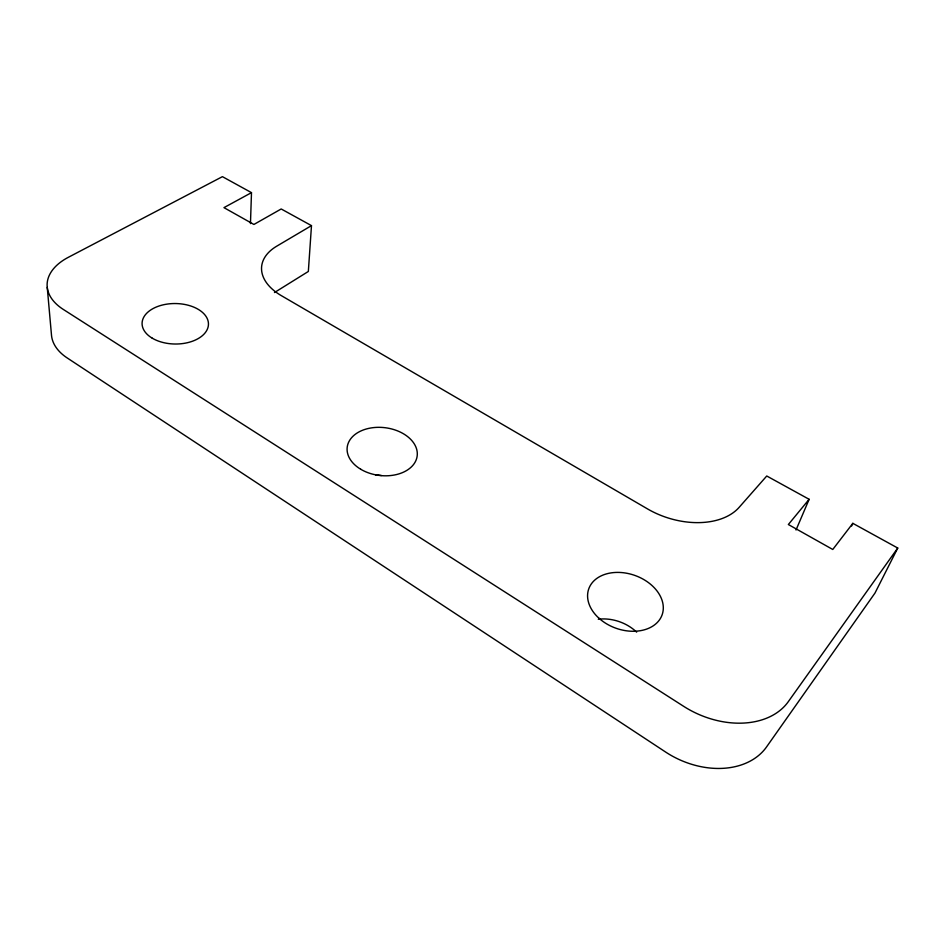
<?xml version="1.0" encoding="UTF-8"?>
<svg xmlns="http://www.w3.org/2000/svg" width="945" height="945" viewBox="0 0 945 945"><rect width="100%" height="100%" fill="white"/><g stroke="black" fill="none" stroke-linecap="round" stroke-linejoin="round"><path stroke-width="1.42" d="M250.46 223.599L251.488 192.638L222.418 176.656L68.312 257.323A62.772 36.678 -0.6 0 0 63.303 309.428L683.755 706.387A78.624 56.452 24.5 0 0 788.26 701.733L897.75 548.041L852.839 523.341L832.769 549.47L788.354 524.522L809.133 499.303L766.749 475.996L739.144 507.347A67.615 43.848 17.9 0 1 647.561 508.93L281.315 295.631A58.956 34.563 5.2 0 1 276.743 246.172L311.484 225.631L281.197 208.975L253.91 224.461L223.953 207.64L251.488 192.638M311.484 225.631L308.342 271.463L274.475 292.537M796.021 530.003L809.133 499.303M851.599 525.999L852.839 523.341M897.75 548.041L874.976 593.07L766.56 746.916A75.836 56.251 25.8 0 1 665.623 752.043L67.189 357.942A60.941 37.091 -1.2 0 1 51.55 335.77L47.25 287.386M598.291 619.247A37.564 28.019 20.2 0 1 636.646 632.134M375.59 474.898A34.138 24.157 7 0 1 381.414 475.536M598.705 617.995A38.91 28.043 19.4 0 0 662.032 615.065A38.91 28.043 19.4 0 0 615.608 572.446A38.91 28.043 19.4 0 0 598.705 617.995M360.754 469.263A35.26 24.038 7.1 0 0 416.993 457.085A35.26 24.038 7.1 0 0 368.81 428.368A35.26 24.038 7.1 0 0 360.754 469.263M152.228 338.168A33.181 20.235 0.7 0 0 207.475 328.907A33.181 20.235 0.7 0 0 166.119 304.255A33.181 20.235 0.7 0 0 152.228 338.168"/></g></svg>
